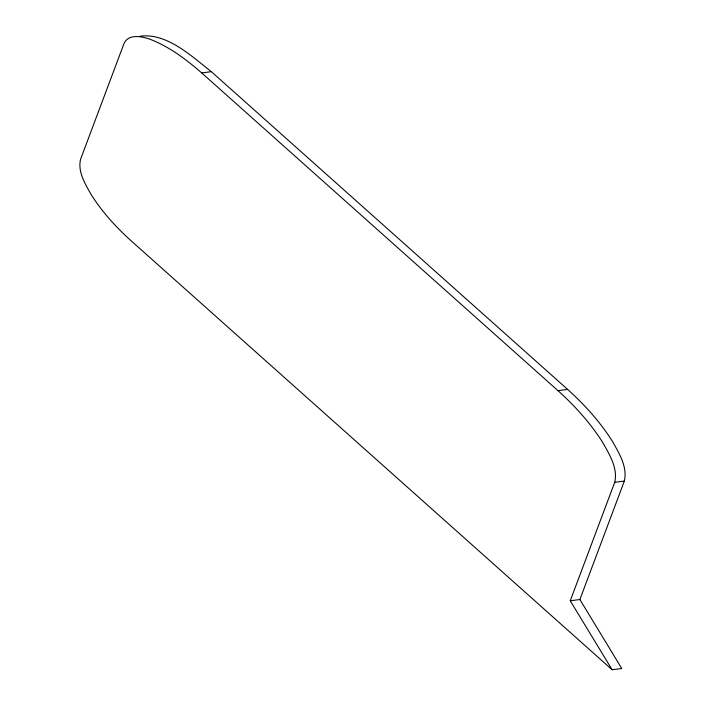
<?xml version="1.0" encoding="UTF-8"?>
<svg xmlns="http://www.w3.org/2000/svg" width="705" height="705" viewBox="0 0 705 705"><rect width="100%" height="100%" fill="white"/><g stroke="black" fill="none" stroke-linecap="round" stroke-linejoin="round"><path stroke-width="1.06" d="M612.125 669.75L570.257 600.783L614.707 482.335C618.073 468.173 609.481 454.61 602.881 442.731C590.596 423.273 575.033 406.054 557.99 390.658L201.709 72.932C186.358 59.555 169.773 46.979 150.659 39.506C142.119 36.263 127.631 33.267 123.675 44.441L80.564 159.33C77.576 171.87 85.19 183.873 91.033 194.386C101.908 211.615 115.682 226.851 130.769 240.484L612.125 669.75L621.748 668.49L579.889 599.523L624.33 481.074C627.706 466.904 619.105 453.35 612.504 441.462C600.219 422.004 584.657 404.793 567.613 389.398L211.333 71.663C191.681 56.374 167.05 32.65 140.198 36.219M201.709 72.932L211.333 71.663M557.99 390.658L567.613 389.398M614.707 482.335L624.33 481.074M570.257 600.783L579.889 599.523"/></g></svg>
